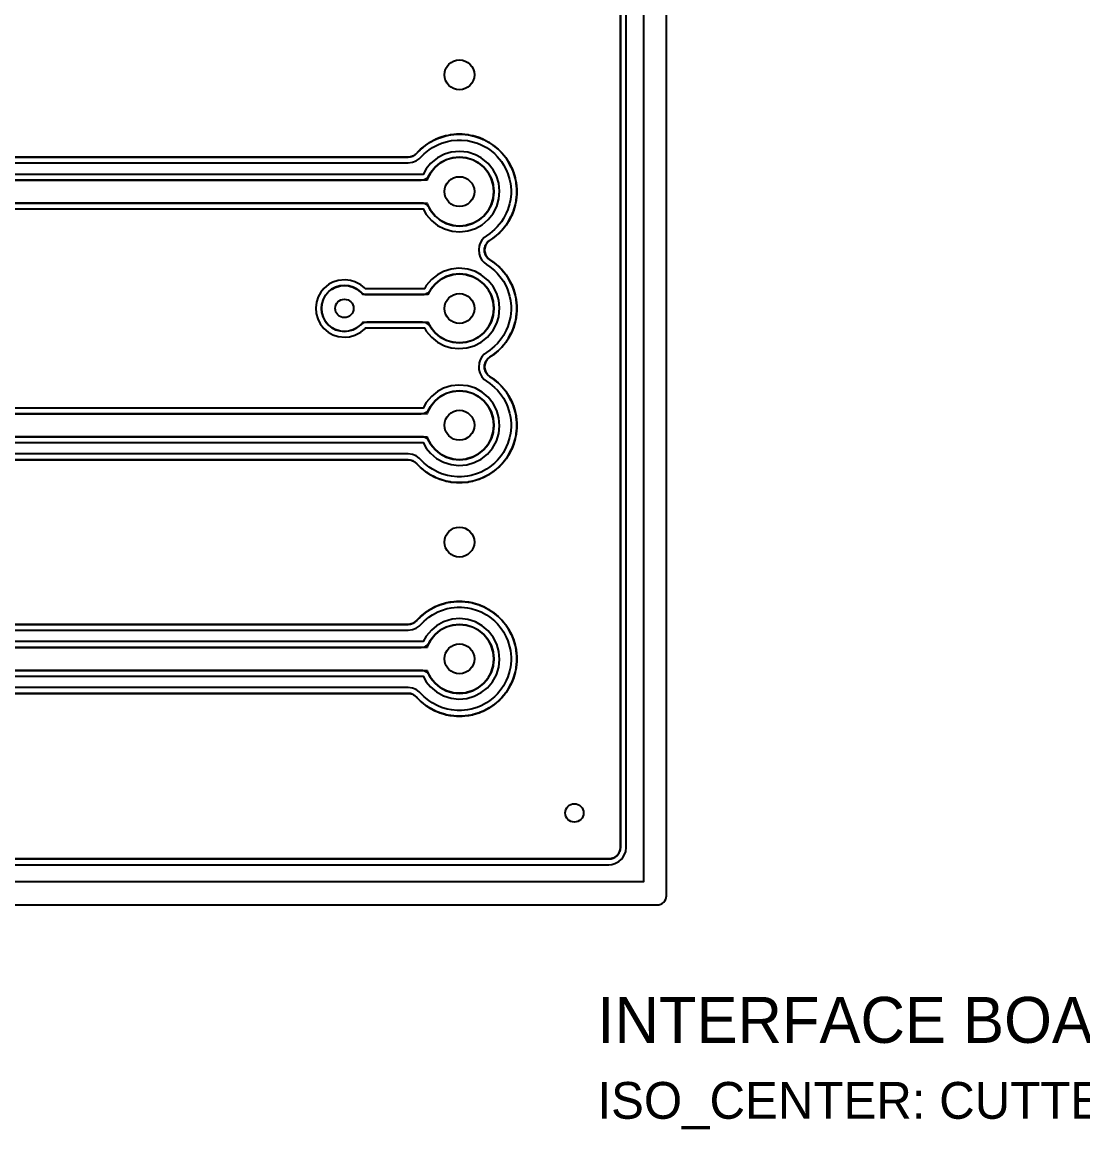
# Model space of a CAD drawing. Header units: millimetres. Extents: x -1 to 492, y -11 to 96.
# Drawn here: x 116.99 to 163.11, y -10.78 to 37.39 of the extents above; entities that cross this region are included whole.
import ezdxf
from ezdxf.enums import TextEntityAlignment as Align

# ---------------------------------------------------------------- set-up
doc = ezdxf.new("R2010")
doc.units = ezdxf.units.MM
for name, color, linetype in [('CLEAR_POCKET', 8, 'CONTINUOUS'), ('COPPER_REF', 9, 'CONTINUOUS'), ('DRILL_0P8', 5, 'CONTINUOUS'), ('DRILL_1P3', 5, 'CONTINUOUS'), ('ISO_CENTER', 1, 'CONTINUOUS'), ('NOTES', 2, 'CONTINUOUS'), ('OUTLINE', 7, 'CONTINUOUS')]:
    doc.layers.add(name, color=color, linetype=linetype)

msp = doc.modelspace()

# ---------------------------------------------------------------- linework, layer by layer
at = {"layer": 'CLEAR_POCKET'}
for points in [[(-0.6, -1), (144.6, -1), (144.678, -0.992), (144.753, -0.97), (144.822, -0.933), (144.883, -0.883), (144.933, -0.822), (144.97, -0.753), (144.992, -0.678), (145, -0.6), (145, 94.6), (144.992, 94.678), (144.97, 94.753), (144.933, 94.822), (144.883, 94.883), (144.822, 94.933), (144.753, 94.97), (144.678, 94.992), (144.6, 95), (36.59, 95)], [(143, 92.49), (143, 1.51), (142.999, 1.49), (142.992, 1.422), (142.985, 1.384), (142.968, 1.327), (142.953, 1.291), (142.925, 1.24), (142.903, 1.207), (142.866, 1.162), (142.838, 1.134), (142.793, 1.097), (142.76, 1.075), (142.709, 1.047), (142.673, 1.032), (142.616, 1.015), (142.578, 1.008), (142.51, 1.001), (142.49, 1), (1.51, 1)], [(115.506, 18.36), (133.759, 18.36), (133.781, 18.359), (133.857, 18.35), (133.9, 18.341), (133.963, 18.319), (134.002, 18.3), (134.059, 18.266), (134.093, 18.239), (134.151, 18.182), (134.161, 18.172), (134.168, 18.165), (134.183, 18.148), (134.289, 18.042), (134.304, 18.028), (134.307, 18.025), (134.322, 18.012), (134.515, 17.854), (134.531, 17.842), (134.535, 17.839), (134.551, 17.828), (134.677, 17.743), (134.693, 17.733), (134.698, 17.73), (134.715, 17.72), (134.935, 17.603), (134.953, 17.594), (134.957, 17.592), (134.975, 17.584), (135.115, 17.526), (135.134, 17.519), (135.138, 17.517), (135.157, 17.511), (135.396, 17.438), (135.415, 17.433), (135.42, 17.432), (135.439, 17.428), (135.588, 17.398), (135.607, 17.395), (135.612, 17.394), (135.631, 17.391), (135.88, 17.367), (135.9, 17.366), (135.904, 17.365), (135.924, 17.365), (136.076, 17.365), (136.096, 17.365), (136.1, 17.366), (136.12, 17.367), (136.369, 17.391), (136.388, 17.394), (136.393, 17.395), (136.412, 17.398), (136.561, 17.428), (136.58, 17.432), (136.585, 17.433), (136.604, 17.438), (136.843, 17.511), (136.862, 17.517), (136.866, 17.519), (136.885, 17.526), (137.025, 17.584), (137.043, 17.592), (137.047, 17.594), (137.065, 17.603), (137.285, 17.72), (137.302, 17.73), (137.307, 17.733), (137.323, 17.743), (137.449, 17.828), (137.465, 17.839), (137.469, 17.842), (137.485, 17.854), (137.678, 18.012), (137.693, 18.025), (137.696, 18.028), (137.711, 18.042), (137.818, 18.149), (137.832, 18.164), (137.835, 18.167), (137.848, 18.182), (138.006, 18.375), (138.018, 18.391), (138.021, 18.395), (138.032, 18.411), (138.117, 18.537), (138.127, 18.553), (138.13, 18.558), (138.14, 18.575), (138.257, 18.795), (138.266, 18.813), (138.268, 18.817), (138.276, 18.835), (138.334, 18.975), (138.341, 18.994), (138.343, 18.998), (138.349, 19.017), (138.422, 19.256), (138.427, 19.275), (138.428, 19.28), (138.432, 19.299), (138.462, 19.448), (138.465, 19.467), (138.466, 19.472), (138.469, 19.491), (138.493, 19.74), (138.494, 19.76), (138.495, 19.764), (138.495, 19.784), (138.495, 19.936), (138.495, 19.956), (138.494, 19.96), (138.493, 19.98), (138.469, 20.229), (138.466, 20.248), (138.465, 20.253), (138.462, 20.272), (138.432, 20.421), (138.428, 20.44), (138.427, 20.445), (138.422, 20.464), (138.349, 20.703), (138.343, 20.722), (138.341, 20.726), (138.334, 20.745), (138.276, 20.885), (138.268, 20.903), (138.266, 20.907), (138.257, 20.925), (138.14, 21.145), (138.13, 21.162), (138.127, 21.167), (138.117, 21.183), (138.032, 21.309), (138.021, 21.325), (138.018, 21.329), (138.006, 21.345), (137.848, 21.538), (137.835, 21.553), (137.832, 21.556), (137.818, 21.571), (137.711, 21.678), (137.696, 21.692), (137.693, 21.695), (137.678, 21.708), (137.485, 21.866), (137.469, 21.878), (137.465, 21.881), (137.449, 21.892), (137.32, 21.979), (137.304, 21.99), (137.251, 22.034), (137.224, 22.062), (137.187, 22.107), (137.165, 22.14), (137.137, 22.191), (137.122, 22.227), (137.105, 22.284), (137.097, 22.322), (137.092, 22.38), (137.092, 22.42), (137.097, 22.478), (137.105, 22.516), (137.122, 22.573), (137.137, 22.609), (137.165, 22.66), (137.187, 22.693), (137.224, 22.738), (137.251, 22.766), (137.304, 22.81), (137.32, 22.821), (137.449, 22.908), (137.465, 22.919), (137.469, 22.922), (137.485, 22.934), (137.678, 23.092), (137.693, 23.105), (137.696, 23.108), (137.711, 23.122), (137.818, 23.229), (137.832, 23.244), (137.835, 23.247), (137.848, 23.262), (138.006, 23.455), (138.018, 23.471), (138.021, 23.475), (138.032, 23.491), (138.117, 23.617), (138.127, 23.633), (138.13, 23.638), (138.14, 23.655), (138.257, 23.875), (138.266, 23.893), (138.268, 23.897), (138.276, 23.915), (138.334, 24.055), (138.341, 24.074), (138.343, 24.078), (138.349, 24.097), (138.422, 24.336), (138.427, 24.355), (138.428, 24.36), (138.432, 24.379), (138.462, 24.528), (138.465, 24.547), (138.466, 24.552), (138.469, 24.571), (138.493, 24.82), (138.494, 24.84), (138.495, 24.844), (138.495, 24.864), (138.495, 25.016), (138.495, 25.036), (138.494, 25.04), (138.493, 25.06), (138.469, 25.309), (138.466, 25.328), (138.465, 25.333), (138.462, 25.352), (138.432, 25.501), (138.428, 25.52), (138.427, 25.525), (138.422, 25.544), (138.349, 25.783), (138.343, 25.802), (138.341, 25.806), (138.334, 25.825), (138.276, 25.965), (138.268, 25.983), (138.266, 25.987), (138.257, 26.005), (138.14, 26.225), (138.13, 26.242), (138.127, 26.247), (138.117, 26.263), (138.032, 26.389), (138.021, 26.405), (138.018, 26.409), (138.006, 26.425), (137.848, 26.618), (137.835, 26.633), (137.832, 26.636), (137.818, 26.651), (137.711, 26.758), (137.696, 26.772), (137.693, 26.775), (137.678, 26.788), (137.485, 26.946), (137.469, 26.958), (137.465, 26.961), (137.449, 26.972), (137.32, 27.059), (137.304, 27.07), (137.251, 27.114), (137.224, 27.142), (137.187, 27.187), (137.165, 27.22), (137.137, 27.271), (137.122, 27.307), (137.105, 27.364), (137.097, 27.402), (137.092, 27.46), (137.092, 27.5), (137.097, 27.558), (137.105, 27.596), (137.122, 27.653), (137.137, 27.689), (137.165, 27.74), (137.187, 27.773), (137.224, 27.818), (137.251, 27.846), (137.304, 27.89), (137.32, 27.901), (137.449, 27.988), (137.465, 27.999), (137.469, 28.002), (137.485, 28.014), (137.678, 28.172), (137.693, 28.185), (137.696, 28.188), (137.711, 28.202), (137.818, 28.309), (137.832, 28.324), (137.835, 28.327), (137.848, 28.342), (138.006, 28.535), (138.018, 28.551), (138.021, 28.555), (138.032, 28.571), (138.117, 28.697), (138.127, 28.713), (138.13, 28.718), (138.14, 28.735), (138.257, 28.955), (138.266, 28.973), (138.268, 28.977), (138.276, 28.995), (138.334, 29.135), (138.341, 29.154), (138.343, 29.158), (138.349, 29.177), (138.422, 29.416), (138.427, 29.435), (138.428, 29.44), (138.432, 29.459), (138.462, 29.608), (138.465, 29.627), (138.466, 29.632), (138.469, 29.651), (138.493, 29.9), (138.494, 29.92), (138.495, 29.924), (138.495, 29.944), (138.495, 30.096), (138.495, 30.116), (138.494, 30.12), (138.493, 30.14), (138.469, 30.389), (138.466, 30.408), (138.465, 30.413), (138.462, 30.432), (138.432, 30.581), (138.428, 30.6), (138.427, 30.605), (138.422, 30.624), (138.349, 30.863), (138.343, 30.882), (138.341, 30.886), (138.334, 30.905), (138.276, 31.045), (138.268, 31.063), (138.266, 31.067), (138.257, 31.085), (138.14, 31.305), (138.13, 31.322), (138.127, 31.327), (138.117, 31.343), (138.032, 31.469), (138.021, 31.485), (138.018, 31.489), (138.006, 31.505), (137.848, 31.698), (137.835, 31.713), (137.832, 31.716), (137.818, 31.731), (137.711, 31.838), (137.696, 31.852), (137.693, 31.855), (137.678, 31.868), (137.485, 32.026), (137.469, 32.038), (137.465, 32.041), (137.449, 32.052), (137.323, 32.137), (137.307, 32.147), (137.302, 32.15), (137.285, 32.16), (137.065, 32.277), (137.047, 32.286), (137.043, 32.288), (137.025, 32.296), (136.885, 32.354), (136.866, 32.361), (136.862, 32.363), (136.843, 32.369), (136.604, 32.442), (136.585, 32.447), (136.58, 32.448), (136.561, 32.452), (136.412, 32.482), (136.393, 32.485), (136.388, 32.486), (136.369, 32.489), (136.12, 32.513), (136.1, 32.514), (136.096, 32.515), (136.076, 32.515), (135.924, 32.515), (135.904, 32.515), (135.9, 32.514), (135.88, 32.513), (135.631, 32.489), (135.612, 32.486), (135.607, 32.485), (135.588, 32.482), (135.439, 32.452), (135.42, 32.448), (135.415, 32.447), (135.396, 32.442), (135.157, 32.369), (135.138, 32.363), (135.134, 32.361), (135.115, 32.354), (134.975, 32.296), (134.957, 32.288), (134.953, 32.286), (134.935, 32.277), (134.715, 32.16), (134.698, 32.15), (134.693, 32.147), (134.677, 32.137), (134.551, 32.052), (134.535, 32.041), (134.531, 32.038), (134.515, 32.026), (134.322, 31.868), (134.307, 31.855), (134.304, 31.852), (134.289, 31.838), (134.182, 31.731), (134.168, 31.716), (134.163, 31.71), (134.16, 31.708), (134.148, 31.695), (134.093, 31.641), (134.059, 31.614), (134.002, 31.58), (133.963, 31.561), (133.9, 31.539), (133.857, 31.53), (133.781, 31.521), (133.759, 31.52), (111.506, 31.52)], [(111.066, 30.52), (134.335, 30.52), (134.421, 30.529), (134.502, 30.557), (134.576, 30.601), (134.639, 30.66), (134.688, 30.731), (134.744, 30.836), (134.765, 30.869), (134.927, 31.065), (134.955, 31.093), (135.151, 31.255), (135.184, 31.276), (135.409, 31.397), (135.445, 31.412), (135.689, 31.485), (135.727, 31.493), (135.98, 31.518), (136.02, 31.518), (136.273, 31.493), (136.311, 31.485), (136.555, 31.412), (136.591, 31.397), (136.816, 31.276), (136.849, 31.255), (137.045, 31.093), (137.073, 31.065), (137.235, 30.869), (137.256, 30.836), (137.377, 30.611), (137.392, 30.575), (137.465, 30.331), (137.473, 30.293), (137.498, 30.04), (137.498, 30), (137.473, 29.747), (137.465, 29.709), (137.392, 29.465), (137.377, 29.429), (137.256, 29.204), (137.235, 29.171), (137.073, 28.975), (137.045, 28.947), (136.849, 28.785), (136.816, 28.764), (136.591, 28.643), (136.555, 28.628), (136.311, 28.555), (136.273, 28.547), (136.02, 28.522), (135.98, 28.522), (135.727, 28.547), (135.689, 28.555), (135.445, 28.628), (135.409, 28.643), (135.184, 28.764), (135.151, 28.785), (134.955, 28.947), (134.927, 28.975), (134.765, 29.171), (134.744, 29.204), (134.688, 29.309), (134.639, 29.38), (134.576, 29.439), (134.502, 29.483), (134.421, 29.511), (134.335, 29.52), (111.066, 29.52)], [(115.066, 20.36), (134.335, 20.36), (134.421, 20.369), (134.502, 20.397), (134.576, 20.441), (134.639, 20.5), (134.688, 20.571), (134.744, 20.676), (134.765, 20.709), (134.927, 20.905), (134.955, 20.933), (135.151, 21.095), (135.184, 21.116), (135.409, 21.237), (135.445, 21.252), (135.689, 21.325), (135.727, 21.333), (135.98, 21.358), (136.02, 21.358), (136.273, 21.333), (136.311, 21.325), (136.555, 21.252), (136.591, 21.237), (136.816, 21.116), (136.849, 21.095), (137.045, 20.933), (137.073, 20.905), (137.235, 20.709), (137.256, 20.676), (137.377, 20.451), (137.392, 20.415), (137.465, 20.171), (137.473, 20.133), (137.498, 19.88), (137.498, 19.84), (137.473, 19.587), (137.465, 19.549), (137.392, 19.305), (137.377, 19.269), (137.256, 19.044), (137.235, 19.011), (137.073, 18.815), (137.045, 18.787), (136.849, 18.625), (136.816, 18.604), (136.591, 18.483), (136.555, 18.468), (136.311, 18.395), (136.273, 18.387), (136.02, 18.362), (135.98, 18.362), (135.727, 18.387), (135.689, 18.395), (135.445, 18.468), (135.409, 18.483), (135.184, 18.604), (135.151, 18.625), (134.955, 18.787), (134.927, 18.815), (134.765, 19.011), (134.744, 19.044), (134.688, 19.149), (134.639, 19.22), (134.576, 19.279), (134.502, 19.323), (134.421, 19.351), (134.335, 19.36), (115.066, 19.36)], [(111.506, 8.2), (133.759, 8.2), (133.781, 8.199), (133.857, 8.19), (133.9, 8.181), (133.963, 8.159), (134.002, 8.14), (134.059, 8.106), (134.093, 8.079), (134.151, 8.022), (134.161, 8.012), (134.168, 8.005), (134.183, 7.988), (134.289, 7.882), (134.304, 7.868), (134.307, 7.865), (134.322, 7.852), (134.515, 7.694), (134.531, 7.682), (134.535, 7.679), (134.551, 7.668), (134.677, 7.583), (134.693, 7.573), (134.698, 7.57), (134.715, 7.56), (134.935, 7.443), (134.953, 7.434), (134.957, 7.432), (134.975, 7.424), (135.115, 7.366), (135.134, 7.359), (135.138, 7.357), (135.157, 7.351), (135.396, 7.278), (135.415, 7.273), (135.42, 7.272), (135.439, 7.268), (135.588, 7.238), (135.607, 7.235), (135.612, 7.234), (135.631, 7.231), (135.88, 7.207), (135.9, 7.206), (135.904, 7.205), (135.924, 7.205), (136.076, 7.205), (136.096, 7.205), (136.1, 7.206), (136.12, 7.207), (136.369, 7.231), (136.388, 7.234), (136.393, 7.235), (136.412, 7.238), (136.561, 7.268), (136.58, 7.272), (136.585, 7.273), (136.604, 7.278), (136.843, 7.351), (136.862, 7.357), (136.866, 7.359), (136.885, 7.366), (137.025, 7.424), (137.043, 7.432), (137.047, 7.434), (137.065, 7.443), (137.285, 7.56), (137.302, 7.57), (137.307, 7.573), (137.323, 7.583), (137.449, 7.668), (137.465, 7.679), (137.469, 7.682), (137.485, 7.694), (137.678, 7.852), (137.693, 7.865), (137.696, 7.868), (137.711, 7.882), (137.818, 7.989), (137.832, 8.004), (137.835, 8.007), (137.848, 8.022), (138.006, 8.215), (138.018, 8.231), (138.021, 8.235), (138.032, 8.251), (138.117, 8.377), (138.127, 8.393), (138.13, 8.398), (138.14, 8.415), (138.257, 8.635), (138.266, 8.653), (138.268, 8.657), (138.276, 8.675), (138.334, 8.815), (138.341, 8.834), (138.343, 8.838), (138.349, 8.857), (138.422, 9.096), (138.427, 9.115), (138.428, 9.12), (138.432, 9.139), (138.462, 9.288), (138.465, 9.307), (138.466, 9.312), (138.469, 9.331), (138.493, 9.58), (138.494, 9.6), (138.495, 9.604), (138.495, 9.624), (138.495, 9.776), (138.495, 9.796), (138.494, 9.8), (138.493, 9.82), (138.469, 10.069), (138.466, 10.088), (138.465, 10.093), (138.462, 10.112), (138.432, 10.261), (138.428, 10.28), (138.427, 10.285), (138.422, 10.304), (138.349, 10.543), (138.343, 10.562), (138.341, 10.566), (138.334, 10.585), (138.276, 10.725), (138.268, 10.743), (138.266, 10.747), (138.257, 10.765), (138.14, 10.985), (138.13, 11.002), (138.127, 11.007), (138.117, 11.023), (138.032, 11.149), (138.021, 11.165), (138.018, 11.169), (138.006, 11.185), (137.848, 11.378), (137.835, 11.393), (137.832, 11.396), (137.818, 11.411), (137.711, 11.518), (137.696, 11.532), (137.693, 11.535), (137.678, 11.548), (137.485, 11.706), (137.469, 11.718), (137.465, 11.721), (137.449, 11.732), (137.323, 11.817), (137.307, 11.827), (137.302, 11.83), (137.285, 11.84), (137.065, 11.957), (137.047, 11.966), (137.043, 11.968), (137.025, 11.976), (136.885, 12.034), (136.866, 12.041), (136.862, 12.043), (136.843, 12.049), (136.604, 12.122), (136.585, 12.127), (136.58, 12.128), (136.561, 12.132), (136.412, 12.162), (136.393, 12.165), (136.388, 12.166), (136.369, 12.169), (136.12, 12.193), (136.1, 12.194), (136.096, 12.195), (136.076, 12.195), (135.924, 12.195), (135.904, 12.195), (135.9, 12.194), (135.88, 12.193), (135.631, 12.169), (135.612, 12.166), (135.607, 12.165), (135.588, 12.162), (135.439, 12.132), (135.42, 12.128), (135.415, 12.127), (135.396, 12.122), (135.157, 12.049), (135.138, 12.043), (135.134, 12.041), (135.115, 12.034), (134.975, 11.976), (134.957, 11.968), (134.953, 11.966), (134.935, 11.957), (134.715, 11.84), (134.698, 11.83), (134.693, 11.827), (134.677, 11.817), (134.551, 11.732), (134.535, 11.721), (134.531, 11.718), (134.515, 11.706), (134.322, 11.548), (134.307, 11.535), (134.304, 11.532), (134.289, 11.518), (134.182, 11.411), (134.168, 11.396), (134.163, 11.39), (134.16, 11.388), (134.148, 11.375), (134.093, 11.321), (134.059, 11.294), (134.002, 11.26), (133.963, 11.241), (133.9, 11.219), (133.857, 11.21), (133.781, 11.201), (133.759, 11.2), (111.506, 11.2)], [(111.066, 10.2), (134.335, 10.2), (134.406, 10.206), (134.476, 10.226), (134.541, 10.257), (134.599, 10.299), (134.648, 10.351), (134.688, 10.411), (134.744, 10.516), (134.765, 10.549), (134.927, 10.745), (134.955, 10.773), (135.151, 10.935), (135.184, 10.956), (135.409, 11.077), (135.445, 11.092), (135.689, 11.165), (135.727, 11.173), (135.98, 11.198), (136.02, 11.198), (136.273, 11.173), (136.311, 11.165), (136.555, 11.092), (136.591, 11.077), (136.816, 10.956), (136.849, 10.935), (137.045, 10.773), (137.073, 10.745), (137.235, 10.549), (137.256, 10.516), (137.377, 10.291), (137.392, 10.255), (137.465, 10.011), (137.473, 9.973), (137.498, 9.72), (137.498, 9.68), (137.473, 9.427), (137.465, 9.389), (137.392, 9.145), (137.377, 9.109), (137.256, 8.884), (137.235, 8.851), (137.073, 8.655), (137.045, 8.627), (136.849, 8.465), (136.816, 8.444), (136.591, 8.323), (136.555, 8.308), (136.311, 8.235), (136.273, 8.227), (136.02, 8.202), (135.98, 8.202), (135.727, 8.227), (135.689, 8.235), (135.445, 8.308), (135.409, 8.323), (135.184, 8.444), (135.151, 8.465), (134.955, 8.627), (134.927, 8.655), (134.765, 8.851), (134.744, 8.884), (134.688, 8.989), (134.648, 9.049), (134.599, 9.101), (134.541, 9.143), (134.476, 9.174), (134.406, 9.194), (134.335, 9.2), (111.066, 9.2)]]:
    msp.add_lwpolyline(points, dxfattribs=at)
msp.add_lwpolyline([(136.273, 23.467), (136.02, 23.442), (135.98, 23.442), (135.727, 23.467), (135.689, 23.475), (135.445, 23.548), (135.409, 23.563), (135.184, 23.684), (135.151, 23.705), (134.955, 23.867), (134.927, 23.895), (134.765, 24.091), (134.744, 24.124), (134.741, 24.129), (134.702, 24.189), (134.652, 24.241), (134.594, 24.283), (134.529, 24.314), (134.46, 24.334), (134.388, 24.34), (131.977, 24.34), (131.899, 24.332), (131.824, 24.31), (131.755, 24.273), (131.694, 24.223), (131.692, 24.22), (131.571, 24.121), (131.538, 24.099), (131.4, 24.025), (131.364, 24.01), (131.214, 23.965), (131.176, 23.957), (131.02, 23.942), (130.98, 23.942), (130.824, 23.957), (130.786, 23.965), (130.636, 24.01), (130.6, 24.025), (130.462, 24.099), (130.429, 24.121), (130.308, 24.22), (130.28, 24.248), (130.181, 24.369), (130.159, 24.402), (130.085, 24.54), (130.07, 24.576), (130.025, 24.726), (130.017, 24.764), (130.002, 24.92), (130.002, 24.96), (130.017, 25.116), (130.025, 25.154), (130.07, 25.304), (130.085, 25.34), (130.159, 25.478), (130.181, 25.511), (130.28, 25.632), (130.308, 25.66), (130.429, 25.759), (130.462, 25.781), (130.6, 25.855), (130.636, 25.87), (130.786, 25.915), (130.824, 25.923), (130.98, 25.938), (131.02, 25.938), (131.176, 25.923), (131.214, 25.915), (131.364, 25.87), (131.4, 25.855), (131.538, 25.781), (131.571, 25.759), (131.692, 25.66), (131.694, 25.657), (131.755, 25.607), (131.824, 25.57), (131.899, 25.548), (131.977, 25.54), (134.388, 25.54), (134.46, 25.546), (134.529, 25.566), (134.594, 25.597), (134.652, 25.639), (134.702, 25.691), (134.741, 25.751), (134.744, 25.756), (134.765, 25.789), (134.927, 25.985), (134.955, 26.013), (135.151, 26.175), (135.184, 26.196), (135.409, 26.317), (135.445, 26.332), (135.689, 26.405), (135.727, 26.413), (135.98, 26.438), (136.02, 26.438), (136.273, 26.413), (136.311, 26.405), (136.555, 26.332), (136.591, 26.317), (136.816, 26.196), (136.849, 26.175), (137.045, 26.013), (137.073, 25.985), (137.235, 25.789), (137.256, 25.756), (137.377, 25.531), (137.392, 25.495), (137.465, 25.251), (137.473, 25.213), (137.498, 24.96), (137.498, 24.92), (137.473, 24.667), (137.465, 24.629), (137.392, 24.385), (137.377, 24.349), (137.256, 24.124), (137.235, 24.091), (137.073, 23.895), (137.045, 23.867), (136.849, 23.705), (136.816, 23.684), (136.591, 23.563), (136.555, 23.548), (136.311, 23.475)], close=True, dxfattribs=at)
at = {"layer": 'COPPER_REF'}
for points in [[(1.5, 1), (142.5, 1), (142.598, 1.01), (142.691, 1.038), (142.778, 1.084), (142.854, 1.146), (142.916, 1.222), (142.962, 1.309), (142.99, 1.402), (143, 1.5), (143, 92.5)], [(111.495, 31.52), (133.77, 31.52), (133.879, 31.532), (133.984, 31.568), (134.077, 31.626), (134.156, 31.703), (134.159, 31.706), (134.175, 31.724), (134.296, 31.845), (134.314, 31.861), (134.523, 32.032), (134.542, 32.047), (134.685, 32.142), (134.706, 32.155), (134.944, 32.282), (134.966, 32.292), (135.124, 32.358), (135.147, 32.366), (135.405, 32.445), (135.429, 32.451), (135.597, 32.484), (135.622, 32.488), (135.89, 32.514), (135.914, 32.515), (136.086, 32.515), (136.11, 32.514), (136.378, 32.488), (136.403, 32.484), (136.571, 32.451), (136.595, 32.445), (136.853, 32.366), (136.876, 32.358), (137.034, 32.292), (137.056, 32.282), (137.294, 32.155), (137.315, 32.142), (137.458, 32.047), (137.477, 32.032), (137.686, 31.861), (137.704, 31.845), (137.825, 31.724), (137.841, 31.706), (138.012, 31.497), (138.027, 31.478), (138.122, 31.335), (138.135, 31.314), (138.262, 31.076), (138.272, 31.054), (138.338, 30.896), (138.346, 30.873), (138.425, 30.615), (138.431, 30.591), (138.464, 30.423), (138.468, 30.398), (138.494, 30.13), (138.495, 30.106), (138.495, 29.934), (138.494, 29.91), (138.468, 29.642), (138.464, 29.617), (138.431, 29.449), (138.425, 29.425), (138.346, 29.167), (138.338, 29.144), (138.272, 28.986), (138.262, 28.964), (138.135, 28.726), (138.122, 28.705), (138.027, 28.562), (138.012, 28.543), (137.841, 28.334), (137.825, 28.316), (137.704, 28.195), (137.686, 28.179), (137.477, 28.008), (137.458, 27.993), (137.312, 27.896), (137.236, 27.834), (137.174, 27.758), (137.128, 27.671), (137.099, 27.578), (137.09, 27.48), (137.099, 27.382), (137.128, 27.289), (137.174, 27.202), (137.236, 27.126), (137.312, 27.064), (137.458, 26.967), (137.477, 26.952), (137.686, 26.781), (137.704, 26.765), (137.825, 26.644), (137.841, 26.626), (138.012, 26.417), (138.027, 26.398), (138.122, 26.255), (138.135, 26.234), (138.262, 25.996), (138.272, 25.974), (138.338, 25.816), (138.346, 25.793), (138.425, 25.535), (138.431, 25.511), (138.464, 25.343), (138.468, 25.318), (138.494, 25.05), (138.495, 25.026), (138.495, 24.854), (138.494, 24.83), (138.468, 24.562), (138.464, 24.537), (138.431, 24.369), (138.425, 24.345), (138.346, 24.087), (138.338, 24.064), (138.272, 23.906), (138.262, 23.884), (138.135, 23.646), (138.122, 23.625), (138.027, 23.482), (138.012, 23.463), (137.841, 23.254), (137.825, 23.236), (137.704, 23.115), (137.686, 23.099), (137.477, 22.928), (137.458, 22.913), (137.312, 22.816), (137.236, 22.754), (137.174, 22.678), (137.128, 22.591), (137.099, 22.498), (137.09, 22.4), (137.099, 22.302), (137.128, 22.209), (137.174, 22.122), (137.236, 22.046), (137.312, 21.984), (137.458, 21.887), (137.477, 21.872), (137.686, 21.701), (137.704, 21.685), (137.825, 21.564), (137.841, 21.546), (138.012, 21.337), (138.027, 21.318), (138.122, 21.175), (138.135, 21.154), (138.262, 20.916), (138.272, 20.894), (138.338, 20.736), (138.346, 20.713), (138.425, 20.455), (138.431, 20.431), (138.464, 20.263), (138.468, 20.238), (138.494, 19.97), (138.495, 19.946), (138.495, 19.774), (138.494, 19.75), (138.468, 19.482), (138.464, 19.457), (138.431, 19.289), (138.425, 19.265), (138.346, 19.007), (138.338, 18.984), (138.272, 18.826), (138.262, 18.804), (138.135, 18.566), (138.122, 18.545), (138.027, 18.402), (138.012, 18.383), (137.841, 18.174), (137.825, 18.156), (137.704, 18.035), (137.686, 18.019), (137.477, 17.848), (137.458, 17.833), (137.315, 17.738), (137.294, 17.725), (137.056, 17.598), (137.034, 17.588), (136.876, 17.522), (136.853, 17.514), (136.595, 17.435), (136.571, 17.429), (136.403, 17.396), (136.378, 17.392), (136.11, 17.366), (136.086, 17.365), (135.914, 17.365), (135.89, 17.366), (135.622, 17.392), (135.597, 17.396), (135.429, 17.429), (135.405, 17.435), (135.147, 17.514), (135.124, 17.522), (134.966, 17.588), (134.944, 17.598), (134.706, 17.725), (134.685, 17.738), (134.542, 17.833), (134.523, 17.848), (134.314, 18.019), (134.296, 18.035), (134.175, 18.156), (134.159, 18.174), (134.156, 18.177), (134.077, 18.254), (133.984, 18.312), (133.879, 18.348), (133.77, 18.36), (115.495, 18.36)], [(110.861, 29.52), (134.592, 29.52), (134.614, 29.446), (134.753, 29.187), (134.939, 28.959), (135.167, 28.773), (135.426, 28.634), (135.707, 28.549), (136, 28.52), (136.293, 28.549), (136.574, 28.634), (136.833, 28.773), (137.061, 28.959), (137.247, 29.187), (137.386, 29.446), (137.471, 29.727), (137.5, 30.02), (137.471, 30.313), (137.386, 30.594), (137.247, 30.853), (137.061, 31.081), (136.833, 31.267), (136.574, 31.406), (136.293, 31.491), (136, 31.52), (135.707, 31.491), (135.426, 31.406), (135.167, 31.267), (134.939, 31.081), (134.753, 30.853), (134.614, 30.594), (134.592, 30.52), (110.861, 30.52)], [(114.861, 19.36), (134.592, 19.36), (134.614, 19.286), (134.753, 19.027), (134.939, 18.799), (135.167, 18.613), (135.426, 18.474), (135.707, 18.389), (136, 18.36), (136.293, 18.389), (136.574, 18.474), (136.833, 18.613), (137.061, 18.799), (137.247, 19.027), (137.386, 19.286), (137.471, 19.567), (137.5, 19.86), (137.471, 20.153), (137.386, 20.434), (137.247, 20.693), (137.061, 20.921), (136.833, 21.107), (136.574, 21.246), (136.293, 21.331), (136, 21.36), (135.707, 21.331), (135.426, 21.246), (135.167, 21.107), (134.939, 20.921), (134.753, 20.693), (134.614, 20.434), (134.592, 20.36), (114.861, 20.36)], [(111.495, 11.2), (133.77, 11.2), (133.879, 11.212), (133.984, 11.248), (134.077, 11.306), (134.156, 11.383), (134.159, 11.386), (134.175, 11.404), (134.296, 11.525), (134.314, 11.541), (134.523, 11.712), (134.542, 11.727), (134.685, 11.822), (134.706, 11.835), (134.944, 11.962), (134.966, 11.972), (135.124, 12.038), (135.147, 12.046), (135.405, 12.125), (135.429, 12.131), (135.597, 12.164), (135.622, 12.168), (135.89, 12.194), (135.914, 12.195), (136.086, 12.195), (136.11, 12.194), (136.378, 12.168), (136.403, 12.164), (136.571, 12.131), (136.595, 12.125), (136.853, 12.046), (136.876, 12.038), (137.034, 11.972), (137.056, 11.962), (137.294, 11.835), (137.315, 11.822), (137.458, 11.727), (137.477, 11.712), (137.686, 11.541), (137.704, 11.525), (137.825, 11.404), (137.841, 11.386), (138.012, 11.177), (138.027, 11.158), (138.122, 11.015), (138.135, 10.994), (138.262, 10.756), (138.272, 10.734), (138.338, 10.576), (138.346, 10.553), (138.425, 10.295), (138.431, 10.271), (138.464, 10.103), (138.468, 10.078), (138.494, 9.81), (138.495, 9.786), (138.495, 9.614), (138.494, 9.59), (138.468, 9.322), (138.464, 9.297), (138.431, 9.129), (138.425, 9.105), (138.346, 8.847), (138.338, 8.824), (138.272, 8.666), (138.262, 8.644), (138.135, 8.406), (138.122, 8.385), (138.027, 8.242), (138.012, 8.223), (137.841, 8.014), (137.825, 7.996), (137.704, 7.875), (137.686, 7.859), (137.477, 7.688), (137.458, 7.673), (137.315, 7.578), (137.294, 7.565), (137.056, 7.438), (137.034, 7.428), (136.876, 7.362), (136.853, 7.354), (136.595, 7.275), (136.571, 7.269), (136.403, 7.236), (136.378, 7.232), (136.11, 7.206), (136.086, 7.205), (135.914, 7.205), (135.89, 7.206), (135.622, 7.232), (135.597, 7.236), (135.429, 7.269), (135.405, 7.275), (135.147, 7.354), (135.124, 7.362), (134.966, 7.428), (134.944, 7.438), (134.706, 7.565), (134.685, 7.578), (134.542, 7.673), (134.523, 7.688), (134.314, 7.859), (134.296, 7.875), (134.175, 7.996), (134.159, 8.014), (134.156, 8.017), (134.077, 8.094), (133.984, 8.152), (133.879, 8.188), (133.77, 8.2), (111.495, 8.2)], [(110.861, 9.2), (134.592, 9.2), (134.614, 9.126), (134.753, 8.867), (134.939, 8.639), (135.167, 8.453), (135.426, 8.314), (135.707, 8.229), (136, 8.2), (136.293, 8.229), (136.574, 8.314), (136.833, 8.453), (137.061, 8.639), (137.247, 8.867), (137.386, 9.126), (137.471, 9.407), (137.5, 9.7), (137.471, 9.993), (137.386, 10.274), (137.247, 10.533), (137.061, 10.761), (136.833, 10.947), (136.574, 11.086), (136.293, 11.171), (136, 11.2), (135.707, 11.171), (135.426, 11.086), (135.167, 10.947), (134.939, 10.761), (134.753, 10.533), (134.614, 10.274), (134.592, 10.2), (110.861, 10.2)]]:
    msp.add_lwpolyline(points, dxfattribs=at)
msp.add_lwpolyline([(136.574, 23.554), (136.833, 23.693), (137.061, 23.879), (137.247, 24.107), (137.386, 24.366), (137.471, 24.647), (137.5, 24.94), (137.471, 25.233), (137.386, 25.514), (137.247, 25.773), (137.061, 26.001), (136.833, 26.187), (136.574, 26.326), (136.293, 26.411), (136, 26.44), (135.707, 26.411), (135.426, 26.326), (135.167, 26.187), (134.939, 26.001), (134.753, 25.773), (134.628, 25.54), (131.795, 25.54), (131.707, 25.647), (131.556, 25.771), (131.383, 25.864), (131.195, 25.921), (131, 25.94), (130.805, 25.921), (130.617, 25.864), (130.444, 25.771), (130.293, 25.647), (130.169, 25.496), (130.076, 25.323), (130.019, 25.135), (130, 24.94), (130.019, 24.745), (130.076, 24.557), (130.169, 24.384), (130.293, 24.233), (130.444, 24.109), (130.617, 24.016), (130.805, 23.959), (131, 23.94), (131.195, 23.959), (131.383, 24.016), (131.556, 24.109), (131.707, 24.233), (131.795, 24.34), (134.628, 24.34), (134.753, 24.107), (134.939, 23.879), (135.167, 23.693), (135.426, 23.554), (135.707, 23.469), (136, 23.44), (136.293, 23.469)], close=True, dxfattribs=at)
at = {"layer": 'DRILL_0P8'}
for centre in [(131, 24.94), (141, 3)]:
    msp.add_circle(centre, 0.4, dxfattribs=at)
at = {"layer": 'DRILL_1P3'}
for centre in [(136, 35.1), (136, 30.02), (136, 24.94), (136, 19.86), (136, 14.78), (136, 9.7)]:
    msp.add_circle(centre, 0.65, dxfattribs=at)
at = {"layer": 'ISO_CENTER'}
for points in [[(1.5, 0.75), (142.5, 0.75), (142.622, 0.761), (142.764, 0.799), (142.936, 0.891), (143.047, 0.988), (143.109, 1.064), (143.182, 1.191), (143.23, 1.33), (143.25, 1.5), (143.249, 92.525)], [(111.495, 31.27), (133.77, 31.27), (133.961, 31.296), (134.115, 31.355), (134.252, 31.447), (134.469, 31.664), (134.686, 31.843), (134.829, 31.937), (135.056, 32.059), (135.226, 32.129), (135.484, 32.207), (135.652, 32.239), (135.908, 32.265), (136.092, 32.265), (136.348, 32.239), (136.516, 32.207), (136.786, 32.125), (136.944, 32.059), (137.171, 31.937), (137.323, 31.835), (137.522, 31.672), (137.644, 31.551), (137.823, 31.334), (137.917, 31.191), (138.039, 30.964), (138.109, 30.794), (138.184, 30.548), (138.219, 30.368), (138.245, 30.1), (138.245, 29.928), (138.219, 29.672), (138.184, 29.492), (138.109, 29.246), (138.039, 29.076), (137.917, 28.849), (137.823, 28.706), (137.644, 28.489), (137.522, 28.368), (137.323, 28.205), (137.173, 28.104), (137.078, 28.027), (136.981, 27.916), (136.889, 27.744), (136.86, 27.65), (136.841, 27.505), (136.86, 27.31), (136.907, 27.171), (136.981, 27.044), (137.078, 26.933), (137.173, 26.856), (137.323, 26.755), (137.522, 26.592), (137.644, 26.471), (137.815, 26.263), (137.911, 26.121), (138.044, 25.873), (138.109, 25.714), (138.184, 25.468), (138.219, 25.288), (138.245, 25.032), (138.245, 24.86), (138.218, 24.58), (138.184, 24.412), (138.105, 24.154), (138.039, 23.996), (137.911, 23.759), (137.815, 23.617), (137.652, 23.418), (137.531, 23.296), (137.323, 23.125), (137.173, 23.024), (137.078, 22.947), (136.981, 22.836), (136.907, 22.709), (136.86, 22.57), (136.841, 22.375), (136.851, 22.278), (136.889, 22.136), (136.981, 21.964), (137.078, 21.853), (137.173, 21.776), (137.323, 21.675), (137.531, 21.504), (137.652, 21.382), (137.815, 21.183), (137.917, 21.031), (138.044, 20.793), (138.109, 20.634), (138.184, 20.388), (138.219, 20.208), (138.245, 19.952), (138.245, 19.78), (138.218, 19.5), (138.184, 19.332), (138.105, 19.074), (138.039, 18.916), (137.911, 18.679), (137.815, 18.537), (137.652, 18.338), (137.522, 18.208), (137.323, 18.045), (137.171, 17.943), (136.944, 17.821), (136.786, 17.755), (136.516, 17.673), (136.348, 17.641), (136.092, 17.615), (135.908, 17.615), (135.652, 17.641), (135.484, 17.673), (135.226, 17.751), (135.056, 17.821), (134.829, 17.943), (134.686, 18.037), (134.469, 18.216), (134.252, 18.433), (134.115, 18.525), (133.961, 18.584), (133.77, 18.61), (115.495, 18.61)], [(110.995, 29.27), (134.425, 29.27), (134.56, 29.028), (134.781, 28.766), (135.049, 28.552), (135.353, 28.395), (135.683, 28.3), (136.025, 28.271), (136.365, 28.31), (136.692, 28.414), (136.992, 28.58), (137.254, 28.801), (137.468, 29.069), (137.625, 29.373), (137.72, 29.703), (137.749, 30.045), (137.71, 30.385), (137.606, 30.712), (137.468, 30.971), (137.254, 31.239), (136.951, 31.488), (136.692, 31.626), (136.365, 31.73), (136.025, 31.769), (135.635, 31.73), (135.353, 31.645), (135.049, 31.488), (134.746, 31.239), (134.56, 31.012), (134.425, 30.77), (110.995, 30.77)], [(114.995, 19.11), (134.425, 19.11), (134.56, 18.868), (134.746, 18.641), (135.008, 18.42), (135.308, 18.254), (135.635, 18.15), (135.975, 18.111), (136.317, 18.14), (136.647, 18.235), (136.951, 18.392), (137.219, 18.606), (137.44, 18.868), (137.606, 19.168), (137.71, 19.495), (137.749, 19.835), (137.72, 20.177), (137.625, 20.507), (137.468, 20.811), (137.254, 21.079), (136.992, 21.3), (136.692, 21.466), (136.365, 21.57), (135.975, 21.609), (135.635, 21.57), (135.308, 21.466), (135.049, 21.328), (134.781, 21.114), (134.56, 20.852), (134.425, 20.61), (114.995, 20.61)], [(111.495, 10.95), (133.77, 10.95), (133.961, 10.976), (134.115, 11.035), (134.252, 11.127), (134.469, 11.344), (134.677, 11.515), (134.829, 11.617), (135.067, 11.744), (135.226, 11.809), (135.472, 11.884), (135.64, 11.918), (135.908, 11.945), (136.092, 11.945), (136.348, 11.919), (136.516, 11.887), (136.786, 11.805), (136.944, 11.739), (137.181, 11.611), (137.323, 11.515), (137.522, 11.352), (137.652, 11.222), (137.815, 11.023), (137.917, 10.871), (138.039, 10.644), (138.105, 10.486), (138.184, 10.228), (138.218, 10.06), (138.245, 9.78), (138.245, 9.608), (138.218, 9.34), (138.184, 9.172), (138.105, 8.914), (138.039, 8.756), (137.917, 8.529), (137.815, 8.377), (137.652, 8.178), (137.522, 8.048), (137.323, 7.885), (137.181, 7.789), (136.944, 7.661), (136.774, 7.591), (136.516, 7.513), (136.348, 7.481), (136.092, 7.455), (135.908, 7.455), (135.652, 7.481), (135.472, 7.516), (135.226, 7.591), (135.067, 7.656), (134.819, 7.789), (134.677, 7.885), (134.469, 8.056), (134.252, 8.273), (134.115, 8.365), (133.961, 8.424), (133.77, 8.45), (111.495, 8.45)], [(110.995, 8.95), (134.425, 8.95), (134.56, 8.708), (134.746, 8.481), (135.008, 8.26), (135.308, 8.094), (135.635, 7.99), (135.975, 7.951), (136.317, 7.98), (136.647, 8.075), (136.951, 8.232), (137.219, 8.446), (137.44, 8.708), (137.606, 9.008), (137.71, 9.335), (137.749, 9.675), (137.72, 10.017), (137.625, 10.347), (137.468, 10.651), (137.254, 10.919), (136.992, 11.14), (136.692, 11.306), (136.365, 11.41), (136.025, 11.449), (135.683, 11.42), (135.308, 11.306), (135.008, 11.14), (134.781, 10.954), (134.56, 10.692), (134.425, 10.45), (110.995, 10.45)]]:
    msp.add_lwpolyline(points, dxfattribs=at)
msp.add_lwpolyline([(136.647, 23.315), (136.951, 23.472), (137.219, 23.686), (137.468, 23.989), (137.625, 24.293), (137.71, 24.575), (137.749, 24.965), (137.71, 25.305), (137.625, 25.587), (137.468, 25.891), (137.254, 26.159), (136.951, 26.408), (136.692, 26.546), (136.365, 26.65), (135.975, 26.689), (135.635, 26.65), (135.308, 26.546), (135.049, 26.408), (134.781, 26.194), (134.56, 25.932), (134.478, 25.79), (131.913, 25.79), (131.866, 25.84), (131.714, 25.965), (131.455, 26.103), (131.268, 26.16), (131.025, 26.189), (130.732, 26.16), (130.499, 26.084), (130.327, 25.992), (130.1, 25.806), (129.975, 25.654), (129.856, 25.441), (129.78, 25.208), (129.751, 24.965), (129.77, 24.72), (129.837, 24.485), (129.948, 24.267), (130.1, 24.074), (130.286, 23.915), (130.499, 23.796), (130.732, 23.72), (131.025, 23.691), (131.22, 23.71), (131.455, 23.777), (131.714, 23.915), (131.866, 24.04), (131.913, 24.09), (134.478, 24.09), (134.56, 23.948), (134.781, 23.686), (135.049, 23.472), (135.353, 23.315), (135.635, 23.23), (135.975, 23.191), (136.317, 23.22)], close=True, dxfattribs=at)
at = {"layer": 'OUTLINE'}
msp.add_lwpolyline([(0, 0), (0, 94), (144, 94), (144, 0)], close=True, dxfattribs=at)

# ---------------------------------------------------------------- texts
at = {"layer": 'NOTES'}
for s, height, p in [('INTERFACE BOARD REV F  SIDE 1 OF 2: BOTTOM COPPER, MIRRORED (COPPER SIDE UP). DRILL ALL HOLES HERE  UNITS MM  BOARD 144x94', 2, (142, -6)), ('ISO_CENTER: CUTTER CENTRE LINES FOR A 0.5 MM CUTTER, FOLLOW WITH NO OFFSET.  CLEAR_POCKET: POCKET OUT (RUNS 1 MM PAST THE EDGE).  COPPER_REF: REFERENCE ONLY, DO NOT CUT.  DRILL_xPx: HOLES BY SIZE.  ALIGN_3P0: ALIGNMENT PINS.  SLOT: POCKET WITH AN END MILL 1.5 MM OR LESS.  OUTLINE: CUT LAST', 1.6, (142, -9.5))]:
    msp.add_text(s, height=height, dxfattribs=at).set_placement(p, align=Align.MIDDLE_LEFT)

doc.saveas('drawing.dxf')
